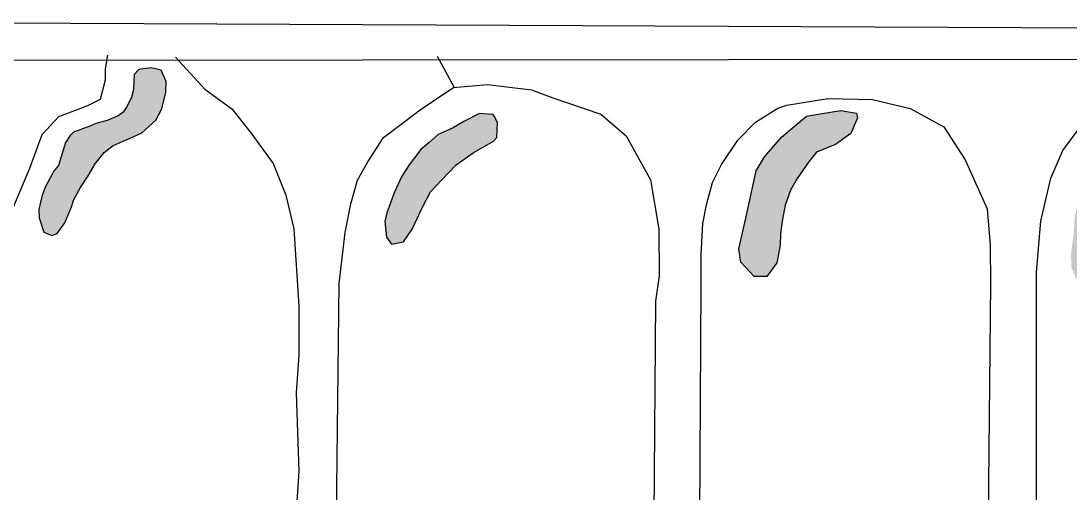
# Model space of a CAD drawing. Header units: millimetres. Extents: x 245 to 515, y 87 to 339.
# Drawn here: x 324.32 to 325.89, y 231.584 to 232.29 of the extents above; entities that cross this region are included whole.
import ezdxf

# ---------------------------------------------------------------- set-up
doc = ezdxf.new("R2010")
doc.units = ezdxf.units.MM
doc.layers.add('çziigi', color=10, linetype='Continuous')

msp = doc.modelspace()

# ---------------------------------------------------------------- hatches: boundary and pattern name
at = {"layer": 'çziigi'}
h = msp.add_hatch(color=256, dxfattribs=at)
h.dxf.hatch_style = 1
h.paths.add_polyline_path([(324.5366, 232.1839), (324.537, 232.1997), (324.5294, 232.2167), (324.5144, 232.2205), (324.5025, 232.2188), (324.4961, 232.2179), (324.4889, 232.2103), (324.4884, 232.2014), (324.488, 232.1877), (324.485, 232.1767), (324.4786, 232.1631), (324.4723, 232.1541), (324.465, 232.1486), (324.4484, 232.1418), (324.4318, 232.1371), (324.4224, 232.1333), (324.3981, 232.1239), (324.3934, 232.1192), (324.3862, 232.1086), (324.3755, 232.074), (324.3683, 232.0655), (324.3653, 232.0591), (324.3559, 232.0417), (324.3508, 232.028), (324.3461, 232.0085), (324.347, 231.9961), (324.3538, 231.9747), (324.3657, 231.9696), (324.3738, 231.9726), (324.3853, 231.9887), (324.3951, 232.0122), (324.3989, 232.0232), (324.4087, 232.0411), (324.4202, 232.0586), (324.4305, 232.0769), (324.4441, 232.0939), (324.4573, 232.1041), (324.4829, 232.1152), (324.5003, 232.1233), (324.5213, 232.1422), (324.5302, 232.1588)])
h.paths.add_polyline_path([(324.9964, 232.0932), (325.0271, 232.1107), (325.032, 232.1162), (325.0327, 232.1379), (325.0285, 232.1476), (325.0257, 232.1504), (325.0061, 232.1518), (324.9824, 232.14), (324.9656, 232.1302), (324.944, 232.1204), (324.9307, 232.1086), (324.9182, 232.0981), (324.9084, 232.0855), (324.9007, 232.0751), (324.8895, 232.0583), (324.8784, 232.0332), (324.8672, 232.0032), (324.8644, 231.9907), (324.8665, 231.9669), (324.8742, 231.9565), (324.8923, 231.96), (324.9049, 231.9788), (324.9203, 232.0109), (324.9328, 232.0346), (324.9496, 232.0528), (324.9712, 232.0751)])
h = msp.add_hatch(color=256, dxfattribs=at)
h.dxf.hatch_style = 1
h.paths.add_polyline_path([(326.1067, 232.1784), (326.038, 232.1899), (325.9829, 232.1849), (325.9772, 232.1814), (325.9844, 232.1712), (325.9881, 232.1663), (325.9915, 232.1565), (325.9899, 232.1409), (325.9783, 232.1231), (325.9652, 232.1164), (325.9398, 232.1094), (325.9321, 232.1029), (325.9257, 232.087), (325.9226, 232.0757), (325.908, 232.0371), (325.9031, 232.0249), (325.8973, 231.9989), (325.8951, 231.9693), (325.8914, 231.9415), (325.8921, 231.9219), (325.8994, 231.9045), (325.9141, 231.9029), (325.9248, 231.913), (325.93, 231.9247), (325.9346, 231.9427), (325.9361, 231.9512), (325.937, 231.9647), (325.9392, 231.9775), (325.9431, 231.9916), (325.9474, 232.0066), (325.9523, 232.0195), (325.9774, 232.0503), (325.9835, 232.0623), (325.9939, 232.0865), (326.0049, 232.1024), (326.0107, 232.1076), (326.0218, 232.1161), (326.0401, 232.136), (326.0484, 232.1479), (326.0566, 232.1568), (326.0673, 232.1617), (326.0835, 232.162), (326.0924, 232.1617)])
h.paths.add_polyline_path([(325.5616, 232.1222), (325.5717, 232.1455), (325.5702, 232.1525), (325.5468, 232.1564), (325.5157, 232.1517), (325.4955, 232.1479), (325.4838, 232.1385), (325.4581, 232.1168), (325.4324, 232.0872), (325.42, 232.0662), (325.413, 232.0343), (325.4044, 231.9955), (325.3943, 231.9496), (325.3974, 231.9294), (325.4169, 231.9084), (325.4363, 231.9084), (325.4511, 231.9286), (325.4558, 231.955), (325.4565, 231.9721), (325.4589, 231.9908), (325.4636, 232.0149), (325.4713, 232.0375), (325.4814, 232.0546), (325.4986, 232.0794), (325.5102, 232.0942), (325.539, 232.1059)])

# ---------------------------------------------------------------- linework, layer by layer
for p, q in [((323.6911, 232.2904), (326.3137, 232.2785)), ((323.8286, 232.2315), (326.3281, 232.2339)), ((324.4463, 232.2188), (324.4496, 232.2394)), ((324.5509, 232.2364), (324.5949, 232.1883)), ((324.968, 232.1914), (324.943, 232.2372)), ((324.4463, 232.2024), (324.4463, 232.2188)), ((324.5025, 232.2188), (324.4961, 232.2179)), ((324.5144, 232.2205), (324.5025, 232.2188)), ((324.5294, 232.2167), (324.5144, 232.2205)), ((324.4386, 232.1736), (324.4463, 232.2024)), ((324.4889, 232.2103), (324.4884, 232.2014)), ((324.4961, 232.2179), (324.4889, 232.2103)), ((324.537, 232.1997), (324.5294, 232.2167)), ((324.488, 232.1877), (324.485, 232.1767)), ((324.4884, 232.2014), (324.488, 232.1877)), ((324.5366, 232.1839), (324.537, 232.1997)), ((324.5949, 232.1883), (324.6354, 232.1588)), ((324.9569, 232.1844), (324.968, 232.1914)), ((324.9666, 232.1907), (325.018, 232.1955)), ((325.018, 232.1955), (325.0839, 232.1872)), ((325.0839, 232.1872), (325.1159, 232.1754)), ((324.4194, 232.164), (324.4386, 232.1736)), ((324.485, 232.1767), (324.4786, 232.1631)), ((324.5302, 232.1588), (324.5366, 232.1839)), ((324.9173, 232.1574), (324.9569, 232.1844)), ((325.1159, 232.1754), (325.1874, 232.1511)), ((325.4661, 232.1645), (325.5276, 232.1744)), ((325.5276, 232.1744), (325.5941, 232.173)), ((325.5941, 232.173), (325.6507, 232.1595)), ((324.3761, 232.1476), (324.4194, 232.164)), ((324.4786, 232.1631), (324.4723, 232.1541)), ((324.5213, 232.1422), (324.5302, 232.1588)), ((324.6354, 232.1588), (324.6636, 232.1231)), ((324.8624, 232.1162), (324.9173, 232.1574)), ((325.4193, 232.1389), (325.4527, 232.1601)), ((325.4527, 232.1601), (325.4661, 232.1645)), ((325.5157, 232.1517), (325.5468, 232.1564)), ((325.5468, 232.1564), (325.5702, 232.1525)), ((325.6507, 232.1595), (325.701, 232.132)), ((324.3511, 232.1207), (324.3761, 232.1476)), ((324.4484, 232.1418), (324.4318, 232.1371)), ((324.465, 232.1486), (324.4484, 232.1418)), ((324.4723, 232.1541), (324.465, 232.1486)), ((324.5003, 232.1233), (324.5213, 232.1422)), ((324.9824, 232.14), (324.9656, 232.1302)), ((325.0061, 232.1518), (324.9824, 232.14)), ((325.0257, 232.1504), (325.0061, 232.1518)), ((325.0285, 232.1476), (325.0257, 232.1504)), ((325.0327, 232.1379), (325.0285, 232.1476)), ((325.1874, 232.1511), (325.2256, 232.1185)), ((325.4838, 232.1385), (325.4955, 232.1479)), ((325.4955, 232.1479), (325.5157, 232.1517)), ((325.5717, 232.1455), (325.5616, 232.1222)), ((325.5702, 232.1525), (325.5717, 232.1455)), ((324.3981, 232.1239), (324.3934, 232.1192)), ((324.4224, 232.1333), (324.3981, 232.1239)), ((324.4318, 232.1371), (324.4224, 232.1333)), ((324.9656, 232.1302), (324.944, 232.1204)), ((325.032, 232.1162), (325.0327, 232.1379)), ((325.3926, 232.1122), (325.4193, 232.1389)), ((325.4581, 232.1168), (325.4838, 232.1385)), ((325.701, 232.132), (325.7328, 232.0825)), ((325.8792, 232.0969), (325.9064, 232.1334)), ((324.3328, 232.0704), (324.3511, 232.1207)), ((324.3862, 232.1086), (324.3755, 232.074)), ((324.3934, 232.1192), (324.3862, 232.1086)), ((324.4573, 232.1041), (324.4829, 232.1152)), ((324.4829, 232.1152), (324.5003, 232.1233)), ((324.6636, 232.1231), (324.6972, 232.0771)), ((324.8388, 232.0795), (324.8624, 232.1162)), ((324.9307, 232.1086), (324.9182, 232.0981)), ((324.944, 232.1204), (324.9307, 232.1086)), ((324.9964, 232.0932), (325.0271, 232.1107)), ((325.0271, 232.1107), (325.032, 232.1162)), ((325.2256, 232.1185), (325.2617, 232.0526)), ((325.3681, 232.0755), (325.3926, 232.1122)), ((325.4324, 232.0872), (325.4581, 232.1168)), ((325.5616, 232.1222), (325.539, 232.1059)), ((324.4305, 232.0769), (324.4441, 232.0939)), ((324.4441, 232.0939), (324.4573, 232.1041)), ((324.9182, 232.0981), (324.9084, 232.0855)), ((324.9712, 232.0751), (324.9964, 232.0932)), ((325.5102, 232.0942), (325.4986, 232.0794)), ((325.539, 232.1059), (325.5102, 232.0942)), ((325.8613, 232.0555), (325.8792, 232.0969)), ((324.4202, 232.0586), (324.4305, 232.0769)), ((324.6972, 232.0771), (324.7158, 232.0298)), ((324.8235, 232.0524), (324.8388, 232.0795)), ((324.9084, 232.0855), (324.9007, 232.0751)), ((325.42, 232.0662), (325.4324, 232.0872)), ((325.4986, 232.0794), (325.4814, 232.0546)), ((325.7328, 232.0825), (325.7661, 232.0096)), ((324.3049, 232.0041), (324.3328, 232.0704)), ((324.3683, 232.0655), (324.3653, 232.0591)), ((324.3755, 232.074), (324.3683, 232.0655)), ((324.9007, 232.0751), (324.8895, 232.0583)), ((324.9496, 232.0528), (324.9712, 232.0751)), ((325.3547, 232.0488), (325.3681, 232.0755)), ((325.413, 232.0343), (325.42, 232.0662)), ((324.3653, 232.0591), (324.3559, 232.0417)), ((324.4087, 232.0411), (324.4202, 232.0586)), ((324.8131, 232.017), (324.8235, 232.0524)), ((324.8895, 232.0583), (324.8784, 232.0332)), ((324.9328, 232.0346), (324.9496, 232.0528)), ((325.2617, 232.0526), (325.2742, 231.9791)), ((325.3458, 232.0154), (325.3547, 232.0488)), ((325.4814, 232.0546), (325.4713, 232.0375)), ((325.8463, 231.9912), (325.8613, 232.0555)), ((324.3559, 232.0417), (324.3508, 232.028)), ((324.3989, 232.0232), (324.4087, 232.0411)), ((324.7158, 232.0298), (324.7281, 231.9797)), ((324.8784, 232.0332), (324.8672, 232.0032)), ((324.9203, 232.0109), (324.9328, 232.0346)), ((325.4044, 231.9955), (325.413, 232.0343)), ((325.4713, 232.0375), (325.4636, 232.0149)), ((324.3508, 232.028), (324.3461, 232.0085)), ((324.3951, 232.0122), (324.3989, 232.0232)), ((324.8047, 231.974), (324.8131, 232.017)), ((325.3403, 231.9876), (325.3458, 232.0154)), ((325.4636, 232.0149), (325.4589, 231.9908)), ((324.3461, 232.0085), (324.347, 231.9961)), ((324.3853, 231.9887), (324.3951, 232.0122)), ((324.8672, 232.0032), (324.8644, 231.9907)), ((324.9049, 231.9788), (324.9203, 232.0109)), ((325.7661, 232.0096), (325.7703, 231.9552)), ((324.347, 231.9961), (324.3538, 231.9747)), ((324.3738, 231.9726), (324.3853, 231.9887)), ((324.8644, 231.9907), (324.8665, 231.9669)), ((325.338, 231.9409), (325.3403, 231.9876)), ((325.3943, 231.9496), (325.4044, 231.9955)), ((325.4589, 231.9908), (325.4565, 231.9721)), ((325.8398, 231.914), (325.8463, 231.9912)), ((324.3538, 231.9747), (324.3657, 231.9696)), ((324.3657, 231.9696), (324.3738, 231.9726)), ((324.7281, 231.9797), (324.7357, 231.864)), ((324.7957, 231.8977), (324.8047, 231.974)), ((324.8665, 231.9669), (324.8742, 231.9565)), ((324.8923, 231.96), (324.9049, 231.9788)), ((325.2742, 231.9791), (325.275, 231.9094)), ((325.4565, 231.9721), (325.4558, 231.955)), ((324.8742, 231.9565), (324.8923, 231.96)), ((325.4558, 231.955), (325.4511, 231.9286)), ((325.7703, 231.9552), (325.7711, 231.8974)), ((325.338, 231.8952), (325.338, 231.9409)), ((325.3974, 231.9294), (325.3943, 231.9496)), ((325.4169, 231.9084), (325.3974, 231.9294)), ((325.4511, 231.9286), (325.4363, 231.9084)), ((325.275, 231.9094), (325.2694, 231.8712)), ((325.4363, 231.9084), (325.4169, 231.9084)), ((325.8397, 231.0379), (325.8398, 231.914)), ((324.7867, 231.0331), (324.7957, 231.8977)), ((325.3324, 231.0154), (325.338, 231.8952)), ((325.7711, 231.8974), (325.7621, 231.0393)), ((324.7357, 231.864), (324.7357, 231.7906)), ((325.2694, 231.8712), (325.2623, 231.0288)), ((324.7357, 231.7906), (324.7316, 231.7343)), ((324.7316, 231.7343), (324.7357, 231.6166)), ((324.7357, 231.6166), (324.7309, 231.5493))]:
    msp.add_line(p, q, dxfattribs=at)

doc.saveas('drawing.dxf')
